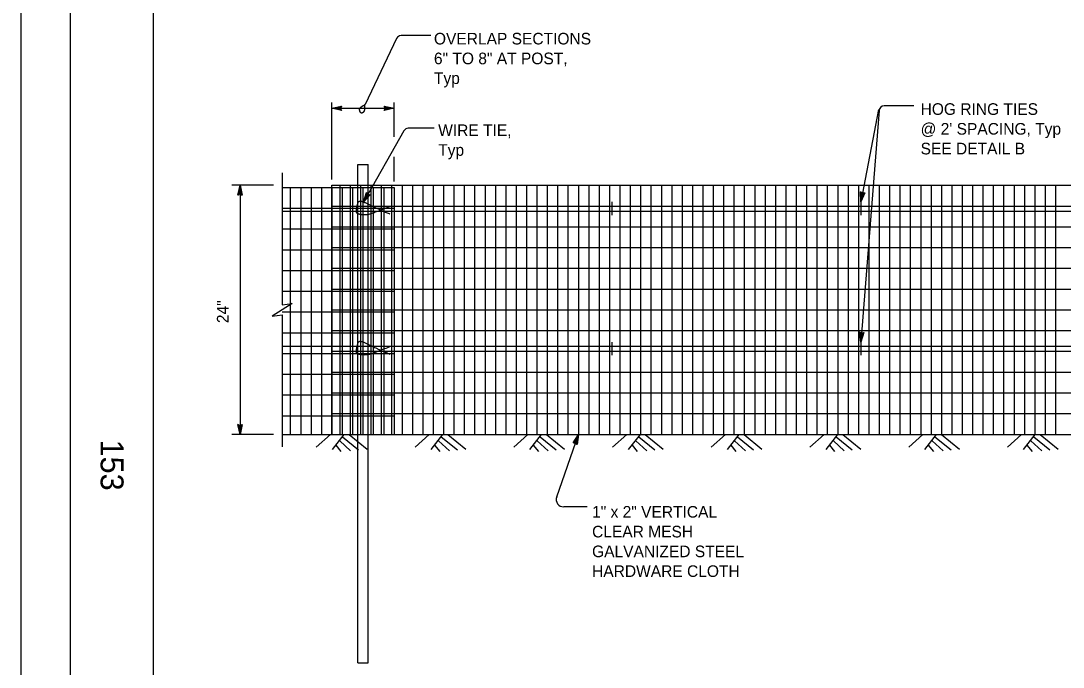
# Model space of a CAD drawing. Extents: x -894 to 866, y -472 to 714.
# Drawn here: x -894 to -266, y 2 to 391 of the extents above; entities that cross this region are included whole.
import ezdxf

# ---------------------------------------------------------------- set-up
doc = ezdxf.new("R2010")
doc.units = 0
for name, color, linetype in [('60 Nongeo Data', 7, 'Continuous'), ('border_PLOTTING-ELEMENTS', 7, 'Continuous'), ('border_rw_22x34_Cut_Lines', 7, 'Continuous'), ('border_SHEET', 7, 'Continuous'), ('border_WITHIN-BORDER-anno', 7, 'Continuous'), ('mc_FENCE', 7, 'Continuous'), ('mc_FENCE-anno', 7, 'Continuous'), ('rd_PROFILE-OG', 7, 'Continuous')]:
    doc.layers.add(name, color=color, linetype=linetype)

# ---------------------------------------------------------------- blocks, each defined once
blk = doc.blocks.new('AHT')
at = {"layer": '60 Nongeo Data'}
blk.add_lwpolyline([(-5.9055, 1.3189), (0, 0), (-5.9059, -1.3094), (-5.6957, -0.9602), (-1.3693, -0.0035), (-5.6968, 0.9693), (-5.4886, 0.6205), (-2.7193, 0.002), (-5.4858, -0.6114), (-5.2756, -0.2622), (-4.0791, 0.0031), (-5.2799, 0.2713), (-5.1181, 0), (-5.9059, -1.3094), (-5.1181, 0)], close=True, dxfattribs=at)

msp = doc.modelspace()

# ---------------------------------------------------------------- linework, layer by layer
at = {"layer": 'border_PLOTTING-ELEMENTS'}
for points in [[(-894.04, -472.44), (865.96, -472.44), (865.96, 713.56), (-894.04, 713.56)], [(-864.04, 670.56), (835.96, 670.56), (835.96, -429.44), (-864.04, -429.44)]]:
    msp.add_lwpolyline(points, close=True, dxfattribs=at)
at = {"layer": 'border_rw_22x34_Cut_Lines'}
msp.add_lwpolyline([(-864.04, 670.56), (835.96, 670.56), (835.96, -429.44), (-864.04, -429.44)], close=True, dxfattribs=at)
at = {"layer": 'border_SHEET'}
msp.add_line((-814.04, -404.44), (-814.04, 645.56), dxfattribs=at)
at = {"layer": 'mc_FENCE'}
for p, q in [((-691.07, 4.64), (-691.07, 304.64)), ((-691.07, 304.64), (-684.82, 304.64)), ((-684.82, 4.64), (-684.82, 304.64)), ((-736.62, 299.65), (-736.62, 220.14)), ((-736.62, 290.85), (-669.19, 290.85)), ((-731.69, 290.85), (-731.69, 142.14)), ((-725.44, 290.85), (-725.44, 142.14)), ((-719.19, 290.85), (-719.19, 142.14)), ((-712.94, 290.85), (-712.94, 142.14)), ((-706.69, 292.15), (116.83, 292.15)), ((-706.69, 142.14), (-706.69, 292.15)), ((-706.69, 290.85), (-706.69, 142.14)), ((-701.89, 292.15), (-701.89, 142.14)), ((-700.44, 290.85), (-700.44, 142.14)), ((-695.64, 292.15), (-695.64, 142.14)), ((-694.19, 290.85), (-694.19, 142.14)), ((-689.39, 292.15), (-689.39, 142.14)), ((-687.94, 290.85), (-687.94, 142.14)), ((-683.14, 292.15), (-683.14, 142.14)), ((-681.69, 290.85), (-681.69, 142.14)), ((-676.89, 292.15), (-676.89, 142.14)), ((-675.44, 290.85), (-675.44, 142.14)), ((-670.64, 292.15), (-670.64, 142.14)), ((-669.19, 290.85), (-669.19, 142.14)), ((-664.39, 292.15), (-664.39, 142.14)), ((-658.14, 292.15), (-658.14, 142.14)), ((-651.89, 292.15), (-651.89, 142.14)), ((-645.64, 292.15), (-645.64, 142.14)), ((-639.39, 292.15), (-639.39, 142.14)), ((-633.14, 292.15), (-633.14, 142.14)), ((-626.89, 292.15), (-626.89, 142.14)), ((-620.64, 292.15), (-620.64, 142.14)), ((-614.39, 292.15), (-614.39, 142.14)), ((-608.14, 292.15), (-608.14, 142.14)), ((-601.89, 292.15), (-601.89, 142.14)), ((-595.64, 292.15), (-595.64, 142.14)), ((-589.39, 292.15), (-589.39, 142.14)), ((-583.14, 292.15), (-583.14, 142.14)), ((-576.89, 292.15), (-576.89, 142.14)), ((-570.64, 292.15), (-570.64, 142.14)), ((-564.39, 292.15), (-564.39, 142.14)), ((-558.14, 292.15), (-558.14, 142.14)), ((-551.89, 292.15), (-551.89, 142.14)), ((-545.64, 292.15), (-545.64, 142.14)), ((-539.39, 292.15), (-539.39, 142.14)), ((-533.14, 292.15), (-533.14, 142.14)), ((-526.89, 292.15), (-526.89, 142.14)), ((-520.64, 292.15), (-520.64, 142.14)), ((-514.39, 292.15), (-514.39, 142.14)), ((-508.14, 292.15), (-508.14, 142.14)), ((-501.89, 292.15), (-501.89, 142.14)), ((-495.64, 292.15), (-495.64, 142.14)), ((-489.39, 292.15), (-489.39, 142.14)), ((-483.14, 292.15), (-483.14, 142.14)), ((-476.89, 292.15), (-476.89, 142.14)), ((-470.65, 292.15), (-470.65, 142.14)), ((-464.4, 292.15), (-464.4, 142.14)), ((-458.15, 292.15), (-458.15, 142.14)), ((-451.9, 292.15), (-451.9, 142.14)), ((-445.65, 292.15), (-445.65, 142.14)), ((-439.4, 292.15), (-439.4, 142.14)), ((-433.15, 292.15), (-433.15, 142.14)), ((-426.9, 292.15), (-426.9, 142.14)), ((-420.65, 292.15), (-420.65, 142.14)), ((-414.4, 292.15), (-414.4, 142.14)), ((-408.15, 292.15), (-408.15, 142.14)), ((-401.9, 292.15), (-401.9, 142.14)), ((-395.65, 292.15), (-395.65, 142.14)), ((-389.4, 292.15), (-389.4, 142.14)), ((-383.15, 292.15), (-383.15, 142.14)), ((-376.9, 292.15), (-376.9, 142.14)), ((-370.65, 292.15), (-370.65, 142.14)), ((-364.4, 292.15), (-364.4, 142.14)), ((-358.15, 292.15), (-358.15, 142.14)), ((-351.9, 292.15), (-351.9, 142.14)), ((-345.65, 292.15), (-345.65, 142.14)), ((-339.4, 292.15), (-339.4, 142.14)), ((-333.15, 292.15), (-333.15, 142.14)), ((-326.9, 292.15), (-326.9, 142.14)), ((-320.65, 292.15), (-320.65, 142.14)), ((-314.4, 292.15), (-314.4, 142.14)), ((-308.15, 292.15), (-308.15, 142.14)), ((-301.9, 292.15), (-301.9, 142.14)), ((-295.65, 292.15), (-295.65, 142.14)), ((-289.4, 292.15), (-289.4, 142.14)), ((-283.15, 292.15), (-283.15, 142.14)), ((-276.9, 292.15), (-276.9, 142.14)), ((-270.65, 292.15), (-270.65, 142.14)), ((-736.62, 278.36), (-669.19, 278.36)), ((-736.62, 276.55), (116.83, 276.55)), ((-706.69, 279.65), (116.83, 279.65)), ((-537.94, 282.15), (-537.94, 274.22)), ((-387.94, 282.15), (-387.94, 274.22)), ((-736.62, 265.86), (-669.19, 265.86)), ((-706.69, 267.16), (116.83, 267.16)), ((-736.62, 253.37), (-669.19, 253.37)), ((-706.69, 254.66), (116.83, 254.66)), ((-736.62, 240.87), (-669.19, 240.87)), ((-706.69, 242.17), (116.83, 242.17)), ((-736.62, 228.38), (-669.19, 228.38)), ((-706.69, 229.67), (116.83, 229.67)), ((-736.62, 215.88), (-669.19, 215.88)), ((-736.62, 214.14), (-736.62, 134.64)), ((-706.69, 217.18), (116.83, 217.18)), ((-736.62, 203.39), (-669.19, 203.39)), ((-706.69, 204.68), (116.83, 204.68)), ((-736.62, 195.26), (116.83, 195.26)), ((-537.94, 197.76), (-537.94, 189.83)), ((-387.94, 197.76), (-387.94, 189.83)), ((-736.62, 190.89), (-669.19, 190.89)), ((-706.69, 192.19), (116.83, 192.19)), ((-736.62, 178.4), (-669.19, 178.4)), ((-706.69, 179.69), (116.83, 179.69)), ((-736.62, 165.9), (-669.19, 165.9)), ((-706.69, 167.2), (116.83, 167.2)), ((-736.62, 153.41), (-669.19, 153.41)), ((-706.69, 154.7), (116.83, 154.7)), ((-691.07, 4.64), (-684.82, 4.64))]:
    msp.add_line(p, q, dxfattribs=at)
msp.add_lwpolyline([(-736.62, 220.14), (-730.62, 220.89), (-742.62, 213.39), (-736.62, 214.14)], dxfattribs=at)
for points in [[(-672.23, 279.16), (-682.07, 275.14), (-686.25, 274.14), (-691.53, 274.82), (-691.98, 276.83), (-691.37, 279.77), (-690.49, 283.24), (-685.57, 281.3), (-679, 277.99), (-671.65, 274.82)], [(-672.23, 194.77), (-682.07, 190.75), (-686.25, 189.75), (-691.53, 190.43), (-691.98, 192.44), (-691.37, 195.38), (-690.49, 198.85), (-685.57, 196.91), (-679, 193.6), (-671.65, 190.43)]]:
    msp.add_open_spline(points, degree=2, dxfattribs=at)
at = {"layer": 'mc_FENCE-anno'}
for p, q in [((-667.67, 380.58), (-686.67, 340.87)), ((-646.97, 382.28), (-664.97, 382.28)), ((-706.69, 295.65), (-706.69, 342)), ((-669.19, 321.23), (-669.19, 342)), ((-355.95, 339.94), (-373.95, 339.94)), ((-706.69, 338.5), (-669.19, 338.5)), ((-377.27, 337.73), (-387.94, 282.15)), ((-376.94, 337.18), (-387.94, 197.76)), ((-663.23, 324.98), (-687.53, 281.99)), ((-645.06, 326.51), (-660.61, 326.51)), ((-669.19, 294.35), (-669.19, 309.31)), ((-741.87, 292.15), (-766.85, 292.15)), ((-761.93, 292.15), (-761.93, 142.14)), ((-741.87, 142.14), (-766.85, 142.14)), ((-571.21, 104.52), (-558.14, 142.14)), ((-552.92, 98.54), (-566.96, 98.54))]:
    msp.add_line(p, q, dxfattribs=at)
msp.add_lwpolyline([(-686.87, 340.6), (-686.87, 340.57), (-686.87, 340.52), (-686.9, 340.47), (-686.9, 340.42), (-686.92, 340.37), (-686.92, 340.29), (-686.95, 340.22), (-686.97, 340.04), (-687, 339.96), (-687, 339.91), (-687, 339.81), (-687.02, 339.74), (-687.05, 339.64), (-687.05, 339.59), (-687.05, 339.53), (-687.05, 339.43), (-687.05, 339.36), (-687.05, 339.28), (-687.05, 339.18), (-687.05, 339.08), (-687.05, 339.03), (-687.05, 338.93), (-687.05, 338.83), (-687.05, 338.75), (-687.05, 338.68), (-687.05, 338.6), (-687.05, 338.52), (-687.05, 338.35), (-687.05, 338.3), (-687.05, 338.22), (-687.05, 338.07), (-687.05, 337.99), (-687.05, 337.89), (-687.05, 337.79), (-687.05, 337.72), (-687.05, 337.62), (-687.05, 337.51), (-687.07, 337.39), (-687.07, 337.31), (-687.12, 337.16), (-687.15, 337.09), (-687.17, 336.98), (-687.22, 336.86), (-687.25, 336.78), (-687.3, 336.68), (-687.33, 336.61), (-687.35, 336.53), (-687.43, 336.48), (-687.48, 336.38), (-687.55, 336.3), (-687.6, 336.25), (-687.7, 336.15), (-687.7, 336.13), (-687.83, 336), (-687.96, 335.9), (-688.06, 335.82), (-688.18, 335.75), (-688.26, 335.72), (-688.31, 335.67), (-688.39, 335.65), (-688.46, 335.62), (-688.49, 335.6), (-688.56, 335.55), (-688.64, 335.55), (-688.66, 335.55), (-688.76, 335.55), (-688.86, 335.55), (-688.97, 335.6), (-689.02, 335.65), (-689.07, 335.7), (-689.17, 335.75), (-689.19, 335.8), (-689.27, 335.9), (-689.34, 335.95), (-689.39, 336.05), (-689.5, 336.18), (-689.55, 336.25), (-689.62, 336.38), (-689.67, 336.48), (-689.72, 336.58), (-689.75, 336.66), (-689.8, 336.76), (-689.85, 336.91), (-689.87, 337.03), (-689.87, 337.14), (-689.92, 337.31), (-689.92, 337.49), (-689.92, 337.72), (-689.92, 337.77), (-689.92, 337.94), (-689.92, 338.05), (-689.9, 338.12), (-689.87, 338.22), (-689.8, 338.35), (-689.75, 338.45), (-689.67, 338.55), (-689.62, 338.65), (-689.57, 338.73), (-689.52, 338.78), (-689.42, 338.9), (-689.37, 338.95), (-689.27, 339.03), (-689.17, 339.16), (-689.09, 339.21), (-689.04, 339.28), (-688.97, 339.36), (-688.89, 339.41), (-688.84, 339.46), (-688.74, 339.51), (-688.69, 339.59), (-688.59, 339.64), (-688.49, 339.69), (-688.44, 339.76), (-688.36, 339.81), (-688.28, 339.84), (-688.21, 339.89), (-688.16, 339.91), (-688.11, 339.94), (-688.03, 339.99), (-687.98, 340.04), (-687.93, 340.07), (-687.91, 340.07), (-687.83, 340.09), (-687.78, 340.14), (-687.73, 340.14), (-687.7, 340.17), (-687.65, 340.19), (-687.58, 340.22), (-687.53, 340.24), (-687.5, 340.24), (-687.48, 340.24), (-687.45, 340.27), (-687.43, 340.27), (-687.4, 340.27), (-687.38, 340.29), (-687.3, 340.32), (-687.27, 340.34), (-687.25, 340.37), (-687.2, 340.39), (-687.17, 340.39), (-687.12, 340.39), (-687.1, 340.44), (-687.07, 340.47), (-687.05, 340.49), (-687.02, 340.49), (-687, 340.49), (-686.97, 340.52), (-686.95, 340.54), (-686.92, 340.57), (-686.9, 340.6), (-686.9, 340.62), (-686.87, 340.62), (-686.87, 340.65), (-686.85, 340.67), (-686.82, 340.7), (-686.82, 340.72), (-686.8, 340.72), (-686.8, 340.75), (-686.8, 340.77), (-686.77, 340.8), (-686.74, 340.82), (-686.72, 340.85), (-686.69, 340.85), (-686.67, 340.87), (-686.67, 340.9)], dxfattribs=at)
for points in [[(-763.25, 286.24), (-761.93, 292.15), (-760.62, 286.24), (-760.97, 286.45), (-761.93, 290.78), (-762.9, 286.45), (-762.55, 286.66), (-761.94, 289.43), (-761.32, 286.66), (-761.67, 286.87), (-761.94, 288.07), (-762.2, 286.87), (-761.93, 287.03), (-760.62, 286.24), (-761.93, 287.03)], [(-683.48, 286.48), (-687.53, 281.99), (-685.77, 287.77), (-685.56, 287.42), (-686.86, 283.18), (-683.88, 286.47), (-684.29, 286.46), (-686.19, 284.35), (-685.36, 287.06), (-685.16, 286.71), (-685.52, 285.53), (-684.7, 286.45), (-685.01, 286.44), (-685.77, 287.77), (-685.01, 286.44)], [(-385.53, 287.7), (-387.94, 282.15), (-388.11, 288.2), (-387.81, 287.93), (-387.69, 283.5), (-385.92, 287.56), (-386.3, 287.42), (-387.43, 284.82), (-387.51, 287.65), (-387.21, 287.38), (-387.17, 286.16), (-386.68, 287.28), (-386.98, 287.18), (-388.11, 288.2), (-386.98, 287.18)], [(-386.16, 203.54), (-387.94, 197.76), (-388.78, 203.75), (-388.45, 203.51), (-387.84, 199.13), (-386.53, 203.36), (-386.89, 203.18), (-387.73, 200.47), (-388.12, 203.28), (-387.79, 203.04), (-387.62, 201.83), (-387.26, 203), (-387.54, 202.86), (-388.78, 203.75), (-387.54, 202.86)], [(-760.61, 148.05), (-761.93, 142.14), (-763.24, 148.05), (-762.89, 147.84), (-761.94, 143.51), (-760.96, 147.84), (-761.31, 147.63), (-761.93, 144.86), (-762.54, 147.63), (-762.2, 147.42), (-761.93, 146.22), (-761.66, 147.42), (-761.93, 147.26), (-763.24, 148.05), (-761.93, 147.26)], [(-561.33, 136.99), (-558.14, 142.14), (-558.84, 136.13), (-559.1, 136.44), (-558.59, 140.85), (-560.93, 137.08), (-560.53, 137.16), (-559.04, 139.57), (-559.36, 136.76), (-559.63, 137.07), (-559.48, 138.29), (-560.13, 137.24), (-559.82, 137.31), (-558.84, 136.13), (-559.82, 137.31)]]:
    msp.add_lwpolyline(points, close=True, dxfattribs=at)
for centre, radius, start, end in [((-664.97, 379.28), 3, 90, 154.43483), ((-373.95, 336.94), 3, 90, 175.48714), ((-660.61, 323.51), 3, 90, 150.52193), ((-566.96, 103.04), 4.5, 160.83917, 270)]:
    msp.add_arc(centre, radius, start, end, dxfattribs=at)
at = {"layer": 'rd_PROFILE-OG'}
for p, q in [((-736.62, 142.14), (116.83, 142.14)), ((-707.49, 142.16), (-716.04, 134.55)), ((-699.46, 142.1), (-706.51, 133.13)), ((-701.95, 138.28), (-695.35, 132.27)), ((-700.21, 140.76), (-690.55, 132.8)), ((-696.27, 142.07), (-685.46, 133.17)), ((-648, 142.16), (-656.55, 134.55)), ((-639.97, 142.1), (-647.02, 133.13)), ((-642.46, 138.28), (-635.87, 132.27)), ((-640.73, 140.76), (-631.06, 132.8)), ((-636.78, 142.07), (-625.97, 133.17)), ((-588.51, 142.16), (-597.07, 134.55)), ((-580.48, 142.1), (-587.53, 133.13)), ((-582.98, 138.28), (-576.38, 132.27)), ((-581.24, 140.76), (-571.57, 132.8)), ((-577.29, 142.07), (-566.48, 133.17)), ((-529.02, 142.16), (-537.58, 134.55)), ((-520.99, 142.1), (-528.04, 133.13)), ((-523.49, 138.28), (-516.89, 132.27)), ((-521.75, 140.76), (-512.09, 132.8)), ((-517.8, 142.07), (-506.99, 133.17)), ((-469.54, 142.16), (-478.09, 134.55)), ((-461.5, 142.1), (-468.55, 133.13)), ((-464, 138.28), (-457.4, 132.27)), ((-462.26, 140.76), (-452.6, 132.8)), ((-458.31, 142.07), (-447.5, 133.17)), ((-410.05, 142.16), (-418.6, 134.55)), ((-402.01, 142.1), (-409.06, 133.13)), ((-404.51, 138.28), (-397.91, 132.27)), ((-402.77, 140.76), (-393.11, 132.8)), ((-398.83, 142.07), (-388.02, 133.17)), ((-350.56, 142.16), (-359.11, 134.55)), ((-342.53, 142.1), (-349.58, 133.13)), ((-345.02, 138.28), (-338.42, 132.27)), ((-343.28, 140.76), (-333.62, 132.8)), ((-339.34, 142.07), (-328.53, 133.17)), ((-291.07, 142.16), (-299.62, 134.55)), ((-283.04, 142.1), (-290.09, 133.13)), ((-285.53, 138.28), (-278.94, 132.27)), ((-283.8, 140.76), (-274.13, 132.8)), ((-279.85, 142.07), (-269.04, 133.17)), ((-704.26, 135.71), (-701.17, 131.91)), ((-644.77, 135.71), (-641.68, 131.91)), ((-585.28, 135.71), (-582.19, 131.91)), ((-525.79, 135.71), (-522.7, 131.91)), ((-466.31, 135.71), (-463.21, 131.91)), ((-406.82, 135.71), (-403.73, 131.91)), ((-347.33, 135.71), (-344.24, 131.91)), ((-287.84, 135.71), (-284.75, 131.91))]:
    msp.add_line(p, q, dxfattribs=at)
msp.add_lwpolyline([(-736.62, 142.14), (116.83, 142.14)], dxfattribs=at)

# ---------------------------------------------------------------- block references
at = {"layer": 'mc_FENCE-anno', "xscale": 1.000355576626763, "yscale": 0.9987444355667161, "rotation": 180}
msp.add_blockref('AHT', (-706.69, 338.5), dxfattribs=at)
at = {"layer": 'mc_FENCE-anno', "xscale": 1.000355576626763, "yscale": 0.9987444355667161}
msp.add_blockref('AHT', (-669.19, 338.5), dxfattribs=at)

# ---------------------------------------------------------------- texts
at = {"layer": 'border_WITHIN-BORDER-anno'}
msp.add_text('153', height=13.779, rotation=270, dxfattribs=at).set_placement((-845.95, 139.04))
at = {"layer": 'mc_FENCE-anno'}
for s, p in [('OVERLAP SECTIONS', (-645.15, 376.93)), ('6" TO 8" AT POST,', (-645.15, 365.03)), ('Typ', (-645.15, 353.13)), ('HOG RING TIES', (-351.94, 334.54)), ('WIRE TIE,', (-642.59, 321.79)), ("@ 2' SPACING, Typ", (-351.94, 322.64)), ('Typ', (-642.59, 309.89)), ('SEE DETAIL B', (-351.94, 310.74)), ('1" x 2" VERTICAL ', (-549.87, 92.02)), ('CLEAR MESH', (-549.87, 80.12)), ('GALVANIZED STEEL ', (-549.87, 68.22)), ('HARDWARE CLOTH', (-549.87, 56.32))]:
    msp.add_text(s, height=7, dxfattribs=at).set_placement(p)
msp.add_text('24"', height=7, rotation=90, dxfattribs=at).set_placement((-768.93, 209.15))

doc.saveas('drawing.dxf')
